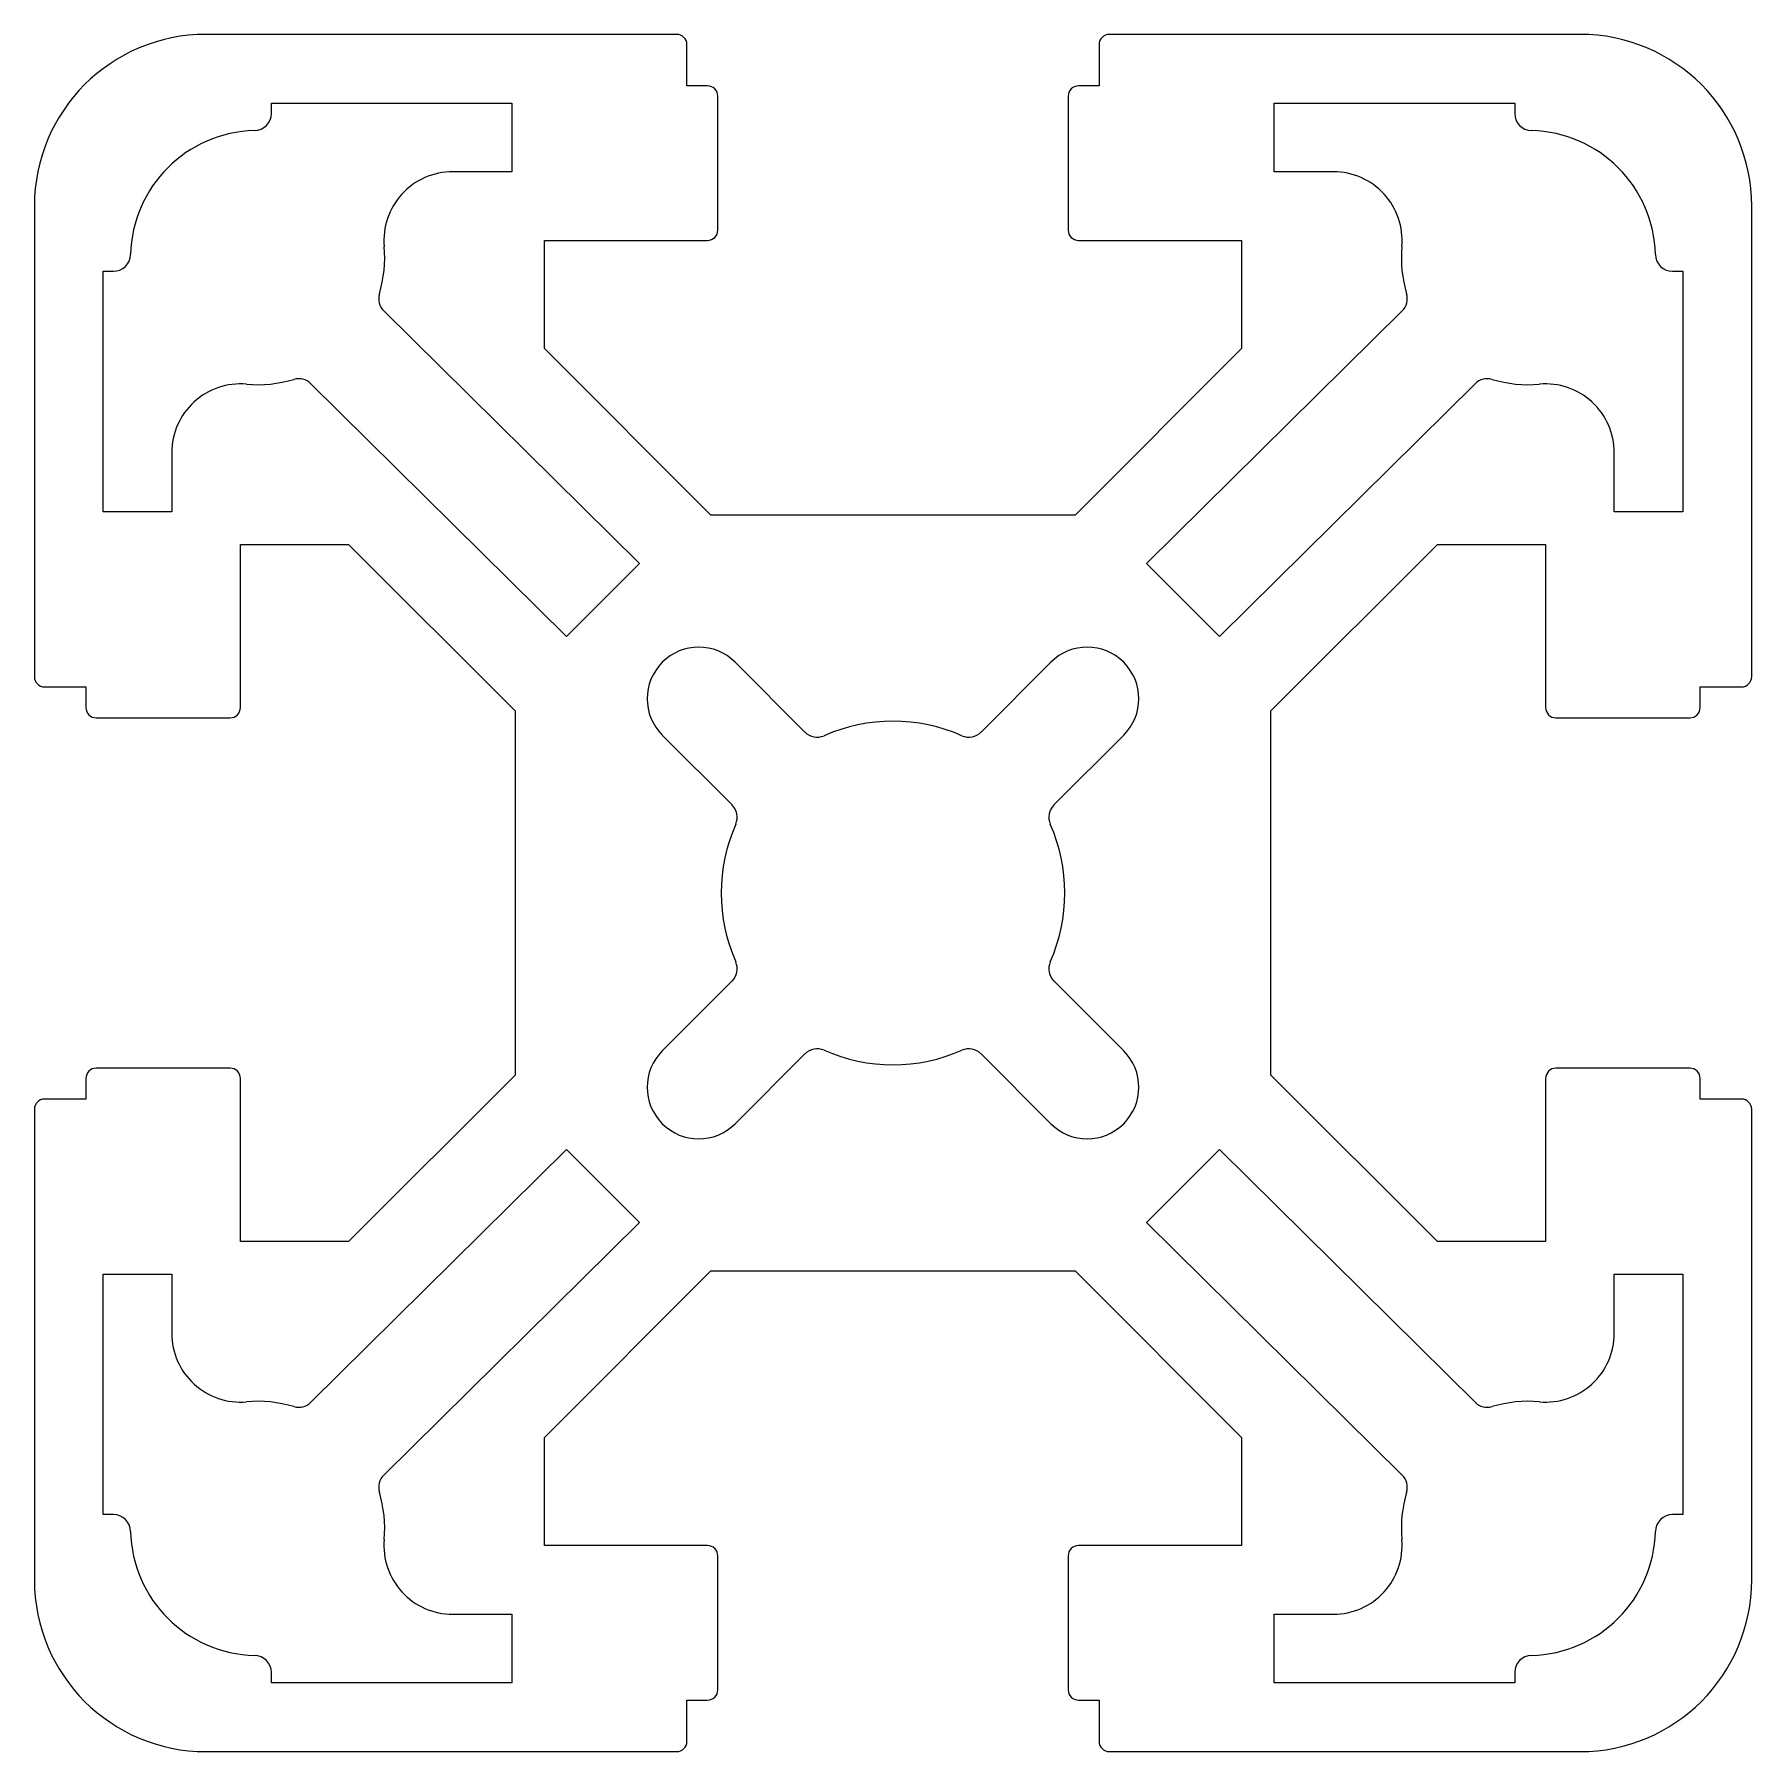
# Model space of a CAD drawing. Extents: x 1957.4 to 2007.4, y 1355.2 to 1405.2.
import ezdxf

# ---------------------------------------------------------------- set-up
doc = ezdxf.new("R2010")
doc.units = 0
doc.layers.get('0').update_dxf_attribs({"linetype": 'CONTINUOUS'})

msp = doc.modelspace()

# ---------------------------------------------------------------- linework, layer by layer
for p, q in [((1976.098, 1405.203), (1962.398, 1405.203)), ((2002.398, 1405.203), (1988.698, 1405.203)), ((1976.398, 1403.703), (1976.398, 1404.903)), ((1988.398, 1404.903), (1988.398, 1403.703)), ((1976.998, 1403.703), (1976.398, 1403.703)), ((1988.398, 1403.703), (1987.798, 1403.703)), ((1964.298, 1402.902), (1964.298, 1403.203)), ((1964.298, 1403.203), (1971.298, 1403.203)), ((1971.298, 1403.203), (1971.298, 1401.203)), ((1977.298, 1399.503), (1977.298, 1403.403)), ((1987.498, 1403.403), (1987.498, 1399.503)), ((1993.498, 1403.203), (2000.498, 1403.203)), ((1993.498, 1401.203), (1993.498, 1403.203)), ((2000.498, 1403.203), (2000.498, 1402.902)), ((1971.298, 1401.203), (1969.576, 1401.203)), ((1995.22, 1401.203), (1993.498, 1401.203)), ((1957.398, 1400.203), (1957.398, 1386.503)), ((2007.398, 1386.503), (2007.398, 1400.203)), ((1972.248, 1396.053), (1972.248, 1399.203)), ((1972.248, 1399.203), (1976.998, 1399.203)), ((1987.798, 1399.203), (1992.548, 1399.203)), ((1992.548, 1399.203), (1992.548, 1396.053)), ((1959.398, 1391.303), (1959.398, 1398.303)), ((1959.398, 1398.303), (1959.699, 1398.303)), ((2005.096, 1398.303), (2005.398, 1398.303)), ((2005.398, 1398.303), (2005.398, 1391.303)), ((1967.57, 1397.152), (1975.016, 1389.793)), ((1989.779, 1389.793), (1997.225, 1397.152)), ((1977.098, 1391.203), (1972.248, 1396.053)), ((1992.548, 1396.053), (1987.698, 1391.203)), ((1972.895, 1387.672), (1965.448, 1395.031)), ((1999.347, 1395.031), (1991.9, 1387.672)), ((1961.398, 1393.025), (1961.398, 1391.303)), ((2003.398, 1391.303), (2003.398, 1393.025)), ((1961.398, 1391.303), (1959.398, 1391.303)), ((1987.698, 1391.203), (1977.098, 1391.203)), ((2005.398, 1391.303), (2003.398, 1391.303)), ((1963.398, 1385.603), (1963.398, 1390.353)), ((1963.398, 1390.353), (1966.548, 1390.353)), ((1966.548, 1390.353), (1971.398, 1385.503)), ((1993.398, 1385.503), (1998.248, 1390.353)), ((1998.248, 1390.353), (2001.398, 1390.353)), ((2001.398, 1390.353), (2001.398, 1385.603)), ((1975.016, 1389.793), (1972.895, 1387.672)), ((1991.9, 1387.672), (1989.779, 1389.793)), ((1977.801, 1386.92), (1979.835, 1384.886)), ((1984.96, 1384.886), (1986.994, 1386.92)), ((1957.698, 1386.203), (1958.898, 1386.203)), ((1958.898, 1386.203), (1958.898, 1385.603)), ((2005.898, 1385.603), (2005.898, 1386.203)), ((2005.898, 1386.203), (2007.098, 1386.203)), ((1971.398, 1385.503), (1971.398, 1374.903)), ((1993.398, 1374.903), (1993.398, 1385.503)), ((1959.198, 1385.303), (1963.098, 1385.303)), ((2001.698, 1385.303), (2005.598, 1385.303)), ((1977.714, 1382.765), (1975.68, 1384.799)), ((1989.115, 1384.799), (1987.081, 1382.765)), ((1975.68, 1375.607), (1977.714, 1377.641)), ((1987.081, 1377.641), (1989.115, 1375.607)), ((1979.835, 1375.519), (1977.801, 1373.485)), ((1986.994, 1373.485), (1984.96, 1375.519)), ((1963.098, 1375.103), (1959.198, 1375.103)), ((2005.598, 1375.103), (2001.698, 1375.103)), ((1958.898, 1374.803), (1958.898, 1374.203)), ((1963.398, 1370.053), (1963.398, 1374.803)), ((1971.398, 1374.903), (1966.548, 1370.053)), ((1998.248, 1370.053), (1993.398, 1374.903)), ((2001.398, 1374.803), (2001.398, 1370.053)), ((2005.898, 1374.203), (2005.898, 1374.803)), ((1958.898, 1374.203), (1957.698, 1374.203)), ((2007.098, 1374.203), (2005.898, 1374.203)), ((1957.398, 1373.903), (1957.398, 1360.203)), ((2007.398, 1360.203), (2007.398, 1373.903)), ((1965.448, 1365.375), (1972.895, 1372.734)), ((1972.895, 1372.734), (1975.016, 1370.612)), ((1989.779, 1370.612), (1991.9, 1372.734)), ((1991.9, 1372.734), (1999.347, 1365.375)), ((1975.016, 1370.612), (1967.57, 1363.254)), ((1997.225, 1363.254), (1989.779, 1370.612)), ((1966.548, 1370.053), (1963.398, 1370.053)), ((2001.398, 1370.053), (1998.248, 1370.053)), ((1959.398, 1362.103), (1959.398, 1369.103)), ((1959.398, 1369.103), (1961.398, 1369.103)), ((1961.398, 1369.103), (1961.398, 1367.381)), ((1972.248, 1364.353), (1977.098, 1369.203)), ((1977.098, 1369.203), (1987.698, 1369.203)), ((1987.698, 1369.203), (1992.548, 1364.353)), ((2003.398, 1367.381), (2003.398, 1369.103)), ((2003.398, 1369.103), (2005.398, 1369.103)), ((2005.398, 1369.103), (2005.398, 1362.103)), ((1972.248, 1361.203), (1972.248, 1364.353)), ((1992.548, 1364.353), (1992.548, 1361.203)), ((1959.699, 1362.103), (1959.398, 1362.103)), ((2005.398, 1362.103), (2005.096, 1362.103)), ((1976.998, 1361.203), (1972.248, 1361.203)), ((1992.548, 1361.203), (1987.798, 1361.203)), ((1977.298, 1357.003), (1977.298, 1360.903)), ((1987.498, 1360.903), (1987.498, 1357.003)), ((1969.576, 1359.203), (1971.298, 1359.203)), ((1971.298, 1359.203), (1971.298, 1357.203)), ((1993.498, 1357.203), (1993.498, 1359.203)), ((1993.498, 1359.203), (1995.22, 1359.203)), ((1964.298, 1357.203), (1964.298, 1357.504)), ((2000.498, 1357.504), (2000.498, 1357.203)), ((1971.298, 1357.203), (1964.298, 1357.203)), ((2000.498, 1357.203), (1993.498, 1357.203)), ((1976.398, 1355.503), (1976.398, 1356.703)), ((1976.398, 1356.703), (1976.998, 1356.703)), ((1987.798, 1356.703), (1988.398, 1356.703)), ((1988.398, 1356.703), (1988.398, 1355.503)), ((1962.398, 1355.203), (1976.098, 1355.203)), ((1988.698, 1355.203), (2002.398, 1355.203))]:
    msp.add_line(p, q)
for centre, radius, start, end in [((1962.398, 1400.203), 5, 90, 180), ((1976.098, 1404.903), 0.3, 0, 90), ((1988.698, 1404.903), 0.3, 90, 180), ((2002.398, 1400.203), 5, 0, 90), ((1976.998, 1403.403), 0.3, 0, 90), ((1987.798, 1403.403), 0.3, 90, 180), ((1963.798, 1402.902), 0.5, 271.3643, 360), ((2000.998, 1402.902), 0.5, 180, 268.6357), ((1963.898, 1398.703), 3.7, 91.3643, 178.6357), ((2000.898, 1398.703), 3.7, 1.3643, 88.6357), ((1969.576, 1399.203), 2, 90, 185.0324), ((1995.22, 1399.203), 2, 354.9676, 90), ((1976.998, 1399.503), 0.3, 270, 0), ((1987.798, 1399.503), 0.3, 180, 270), ((1963.898, 1398.703), 3.7, 343.4369, 5.0324), ((2000.898, 1398.703), 3.7, 174.9676, 196.5631), ((1959.699, 1398.803), 0.5, 270, 358.6357), ((2005.096, 1398.803), 0.5, 181.3643, 270), ((1967.923, 1397.506), 0.5, 163.4369, 225), ((1996.872, 1397.506), 0.5, 315, 16.5631), ((1963.398, 1393.025), 2, 84.9676, 180), ((1963.898, 1398.703), 3.7, 264.9676, 286.5631), ((1965.095, 1394.677), 0.5, 45, 106.5631), ((1999.7, 1394.677), 0.5, 73.4369, 135), ((2000.898, 1398.703), 3.7, 253.4369, 275.0324), ((2001.398, 1393.025), 2, 0, 95.0324), ((1976.741, 1385.86), 1.5, 45, 225), ((1988.054, 1385.86), 1.5, 315, 135), ((1957.698, 1386.503), 0.3, 180, 270), ((2007.098, 1386.503), 0.3, 270, 0), ((1959.198, 1385.603), 0.3, 180, 270), ((1963.098, 1385.603), 0.3, 270, 0), ((2001.698, 1385.603), 0.3, 180, 270), ((2005.598, 1385.603), 0.3, 270, 0), ((1982.398, 1380.203), 5, 66.3237, 113.6763), ((1980.189, 1385.24), 0.5, 225, 293.6763), ((1984.606, 1385.24), 0.5, 246.3237, 315), ((1977.361, 1382.411), 0.5, 336.3237, 45), ((1987.435, 1382.411), 0.5, 135, 203.6763), ((1982.398, 1380.203), 5, 156.3237, 203.6763), ((1982.398, 1380.203), 5, 336.3237, 23.6763), ((1977.361, 1377.994), 0.5, 315, 23.6763), ((1987.435, 1377.994), 0.5, 156.3237, 225), ((1976.741, 1374.546), 1.5, 135, 315), ((1980.189, 1375.166), 0.5, 66.3237, 135), ((1982.398, 1380.203), 5, 246.3237, 293.6763), ((1984.606, 1375.166), 0.5, 45, 113.6763), ((1988.054, 1374.546), 1.5, 225, 45), ((1959.198, 1374.803), 0.3, 90, 180), ((1963.098, 1374.803), 0.3, 0, 90), ((2001.698, 1374.803), 0.3, 90, 180), ((2005.598, 1374.803), 0.3, 0, 90), ((1957.698, 1373.903), 0.3, 90, 180), ((2007.098, 1373.903), 0.3, 0, 90), ((1963.398, 1367.381), 2, 180, 275.0324), ((2001.398, 1367.381), 2, 264.9676, 360), ((1963.898, 1361.703), 3.7, 73.4369, 95.0324), ((1965.095, 1365.729), 0.5, 253.4369, 315), ((1999.7, 1365.729), 0.5, 225, 286.5631), ((2000.898, 1361.703), 3.7, 84.9676, 106.5631), ((1967.923, 1362.9), 0.5, 135, 196.5631), ((1996.872, 1362.9), 0.5, 343.4369, 45), ((1963.898, 1361.703), 3.7, 354.9676, 16.5631), ((2000.898, 1361.703), 3.7, 163.4369, 185.0324), ((1959.699, 1361.603), 0.5, 1.3643, 90), ((2005.096, 1361.603), 0.5, 90, 178.6357), ((1963.898, 1361.703), 3.7, 181.3643, 268.6357), ((2000.898, 1361.703), 3.7, 271.3643, 358.6357), ((1969.576, 1361.203), 2, 174.9676, 270), ((1976.998, 1360.903), 0.3, 0, 90), ((1987.798, 1360.903), 0.3, 90, 180), ((1995.22, 1361.203), 2, 270, 5.0324), ((1962.398, 1360.203), 5, 180, 270), ((2002.398, 1360.203), 5, 270, 360), ((1963.798, 1357.504), 0.5, 0, 88.6357), ((2000.998, 1357.504), 0.5, 91.3643, 180), ((1976.998, 1357.003), 0.3, 270, 0), ((1987.798, 1357.003), 0.3, 180, 270), ((1976.098, 1355.503), 0.3, 270, 0), ((1988.698, 1355.503), 0.3, 180, 270)]:
    msp.add_arc(centre, radius, start, end)

doc.saveas('drawing.dxf')
